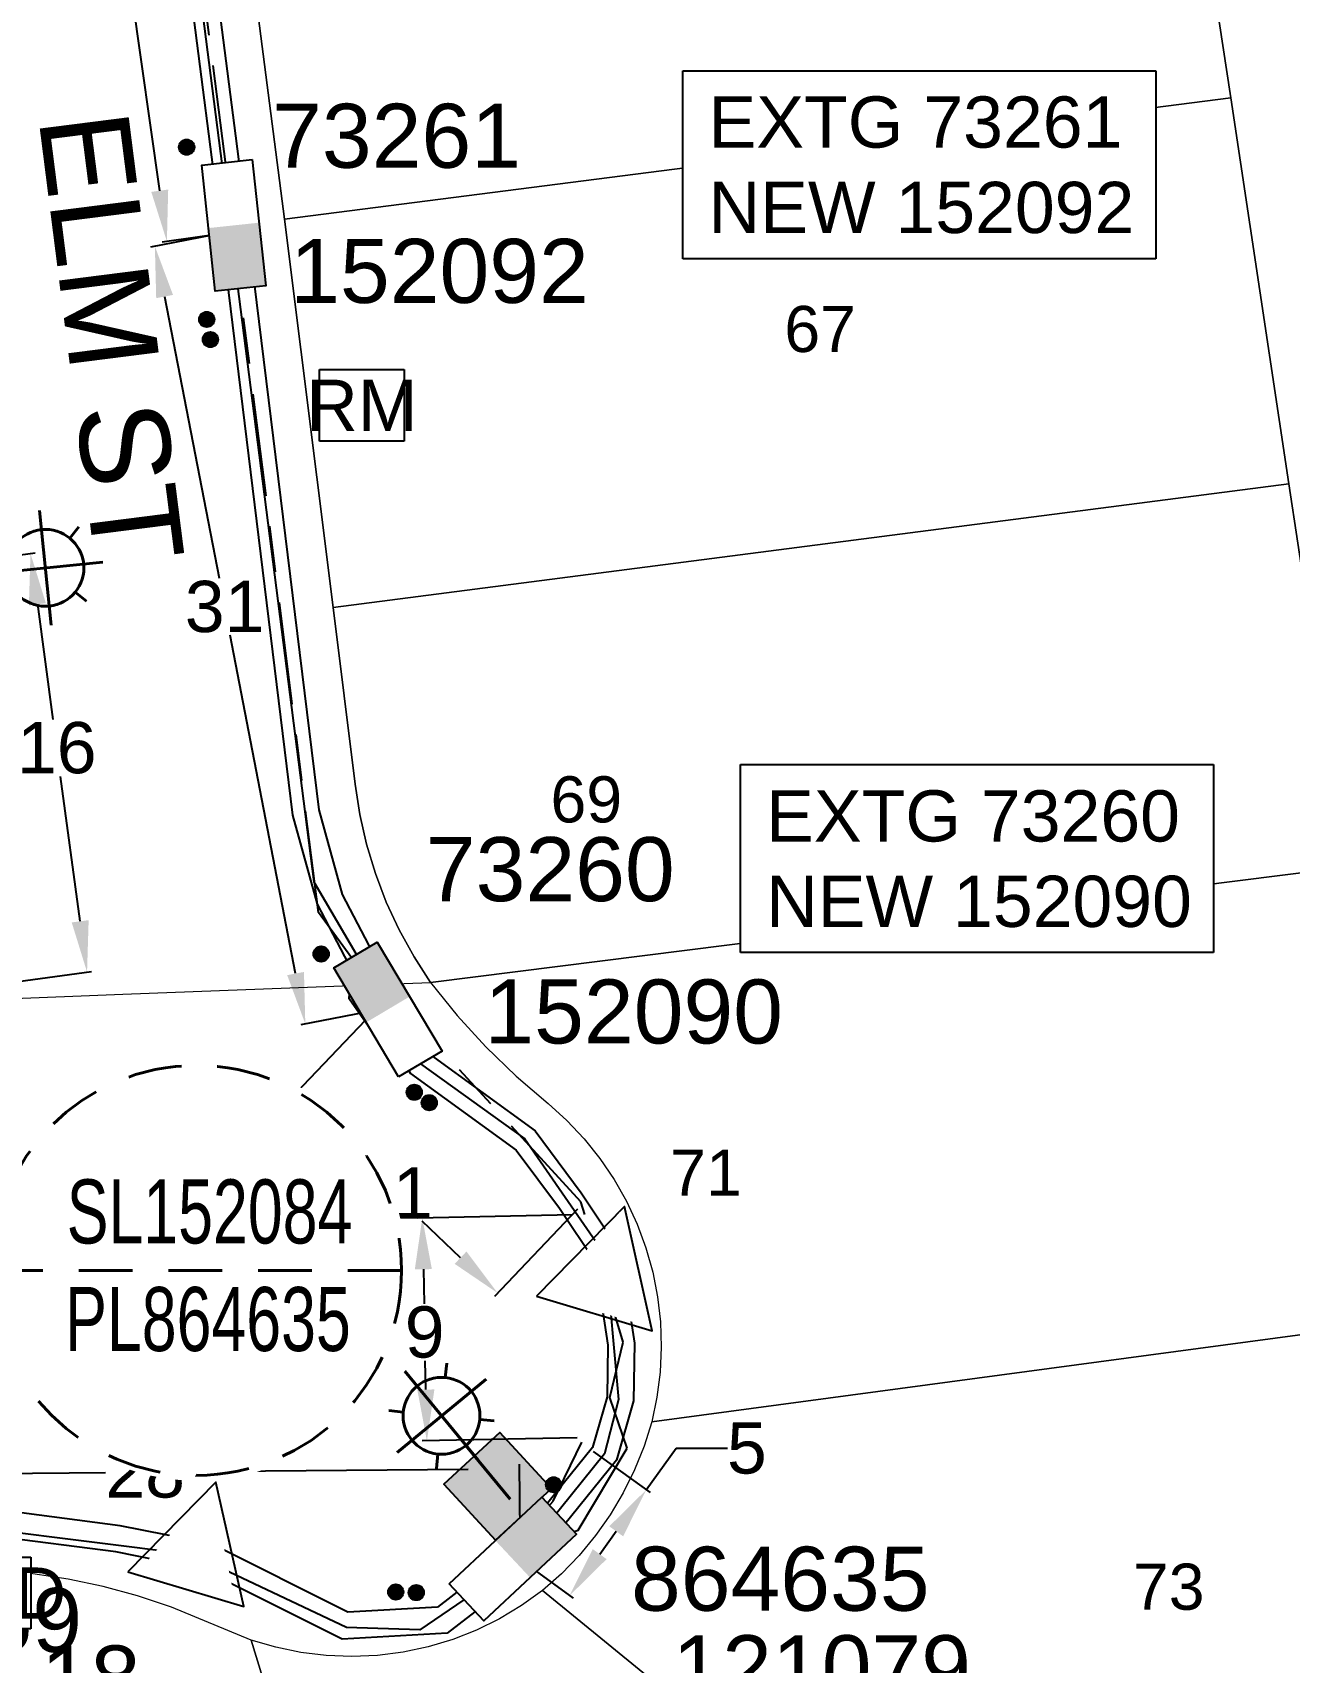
# Model space of a CAD drawing. Header units: metres. Extents: x 298156 to 298818, y 6171580 to 6172425.
# Drawn here: x 298548.4 to 298597.5, y 6171818.4 to 6171882.1 of the extents above; entities that cross this region are included whole.
import ezdxf
from ezdxf.enums import TextEntityAlignment as Align

# ---------------------------------------------------------------- set-up
doc = ezdxf.new("R2010")
doc.units = ezdxf.units.M
doc.linetypes.add('Cable Exist UG', pattern=[8.2, 4, -1.2, 1.8, -1.2])
doc.linetypes.add('Dash', pattern=[5, 3, -2])
doc.layers.get('0').update_dxf_attribs({"color": 6})
doc.layers.add('Cadastre Land Parcels_SP_EXT', color=9, linetype='Continuous', lineweight=5)
doc.layers.add('Cadastre Roads_SP_EXT', color=9, linetype='Continuous', lineweight=5)
for name, color, linetype in [('Duct_SP_NEW', 2, 'Continuous'), ('Equip_LV_EXT', 7, 'Continuous'), ('Equip_SP_SL_EXT', 7, 'Continuous'), ('Mains_LV_NEW_T84', 2, 'Continuous'), ('Mains_SL_EXT', 7, 'Continuous'), ('Notes_Field', 180, 'Continuous'), ('Notes_HV_MISC', 7, 'Continuous'), ('Notes_LV_MISC', 7, 'Continuous'), ('NOTES_SL_EXT', 7, 'Continuous'), ('Notes_SP_LV_SL_MISC', 7, 'Continuous'), ('Notes_SP_MISC', 7, 'Continuous'), ('SupportsUG_SP_LV_EXT', 7, 'Continuous'), ('SupportsUG_SP_LV_NEW', 2, 'Continuous'), ('SupportsUG_SP_LV_SL_EXT', 7, 'Continuous')]:
    doc.layers.add(name, color=color, linetype=linetype)
doc.layers.add('Features_HIDE', color=1, linetype='Continuous', plot=False)
doc.layers.get('0').off()
doc.layers.get('Features_HIDE').off()
doc.styles.add('COLUMN_LABEL', font='arial.ttf')
doc.styles.add('iecARIAL', font='arial.ttf', dxfattribs={"height": 2})
doc.styles.add('POLE_LABEL', font='arial.ttf')
doc.styles.get("Standard").update_dxf_attribs({"font": 'arial.ttf'})
doc.linetypes.add('Cable New UG', pattern='A,7,-0.25,["x",Standard,S=2,R=0,X=0.2,Y=-0.8],-2.1', length=9.35)
doc.dimstyles.new('Copy of Standard', dxfattribs={"dimtxt": 2, "dimasz": 2, "dimexe": 0.18, "dimexo": 0.0625, "dimgap": 0.09, "dimtad": 0, "dimtih": 1, "dimtoh": 1, "dimdec": 0, "dimzin": 0, "dimdsep": 46, "dimtxsty": 'Standard', "dimcen": 0.09, "dimadec": 0, "dimazin": 0, "dimtfac": 1, "dimtdec": 0, "dimtofl": 0, "dimtmove": 0, "dimatfit": 3, "dimfxl": 1, "dimtolj": 1, "dimtzin": 0, "dimarcsym": 0})

# ---------------------------------------------------------------- blocks, each defined once
blk = doc.blocks.new('COLUMN_EXT')
blk.add_hatch(color=256).paths.add_polyline_path([(-1.485, 1.485), (-1.485, -1.485), (1.485, -1.485), (1.485, 1.485)])
blk.add_lwpolyline([(-1.485, -1.485), (1.485, -1.485), (1.485, 1.485), (-1.485, 1.485)], close=True)
for tag, height, style, flags, p in [('ASSET_NUM', 2.5, 'COLUMN_LABEL', 8, (2, 2)), ('STRUCTURE_PLANT_NUMBER', 0.2, 'POLE_LABEL', 9, (1.813, 0.031)), ('STREET_CODE', 0.2, 'COLUMN_LABEL', 9, (1.813, -0.2))]:
    blk.add_attdef(tag, text='', height=height, dxfattribs=dict(style=style, flags=flags)).set_placement(p, align=Align.MIDDLE_LEFT)
at = {"flags": 9}
for tag, p in [('OWNED_BY', (1.813, -0.6)), ('COLUMN_TYPE', (1.813, -0.4)), ('STATE', (1.813, -0.8)), ('USAGE', (1.813, -1)), ('LEGEND', (1.813, -1.2)), ('STREETNAME', (1.813, -1.6)), ('SUBURB', (1.813, -1.8)), ('LOCATION', (1.813, -1.4)), ('NOTES', (1.813, -2))]:
    blk.add_attdef(tag, text='', height=0.2, dxfattribs=at).set_placement(p, align=Align.MIDDLE_LEFT)
at = {"flags": 1}
blk.add_attdef('Z', (1.813, -2.351), '', height=0.2, dxfattribs=at)
blk = doc.blocks.new('PILLAR_EXT')
blk.add_hatch(color=256).paths.add_polyline_path([(-2.475, 0.99), (-2.475, -0.99), (2.475, -0.99), (2.475, 0.99)])
blk.add_lwpolyline([(-2.475, -0.99), (2.475, -0.99), (2.475, 0.99), (-2.475, 0.99)], close=True)
at = {"style": 'iecARIAL', "flags": 8}
blk.add_attdef('ASSET_NUM', (1.5, 3.5), '', height=2.5, dxfattribs=at)
for tag, p, flags in [('OWNED_BY', (0, -0.2), 9), ('STATE', (0, -0.4), 9), ('SUPPORT_TYPE', (0, -0.6), 9), ('USAGE', (0, -0.8), 9), ('LEGEND', (0, -1), 9), ('LOCATION', (0, -1.2), 9), ('NOTES', (0, -1.4), 9), ('STREETNAME', (0, -1.8), 9), ('SUBURB', (0, -2), 1), ('PARENT', (0, -1.6), 9)]:
    blk.add_attdef(tag, p, '', height=0.2, dxfattribs=dict(flags=flags))
blk = doc.blocks.new('*U245')
at = {"lineweight": 40}
for p, q in [((0, 3.207), (0, 7.707)), ((-1.459, 6.916), (-1.061, 6.518)), ((1.458, 6.916), (1.06, 6.518)), ((-2.25, 5.457), (2.25, 5.457)), ((-1.459, 3.999), (-1.061, 4.397)), ((0, 0), (0, 3.96)), ((1.458, 3.999), (1.06, 4.396))]:
    blk.add_line(p, q, dxfattribs=at)
blk.add_circle((0, 5.457), 1.5, dxfattribs=at)
at = {"style": 'iecARIAL', "flags": 8}
blk.add_attdef('ASSET_NUM', (1.5, 1.5), '', height=2.5, dxfattribs=at)
for tag, p, height, flags in [('CONSTRUCTED_VOLTAGE', (0.981, -0.653), 0.2, 9), ('CONTROL_TYPE', (0.981, -0.853), 0.2, 9), ('LANTERN_PURPOSE', (0.981, -1.053), 0.2, 9), ('LANTERN_TYPE', (0.981, -1.253), 0.2, 9), ('NO_PHASES', (0.981, -1.453), 0.2, 9), ('LNUMBER', (2.181, -3.253), 2.5, 8), ('OPERATING_VOLTAGE', (0.981, -1.653), 0.2, 9), ('ORIENTATION', (0.981, -1.853), 0.2, 9), ('OWNED_BY', (0.981, -2.053), 0.2, 9), ('STATE', (0.981, -2.253), 0.2, 9), ('CEXIST', (0.981, -2.653), 0.2, 9), ('USAGE', (0.981, -2.453), 0.2, 9), ('CNEW', (0.981, -2.853), 0.2, 9), ('CNUMBER', (0.981, -3.053), 0.2, 9), ('CREMOVE', (0.981, -3.253), 0.2, 9), ('CREPLACE', (0.981, -3.453), 0.2, 9), ('LKINGHEIGHT', (0.981, -3.653), 0.2, 9), ('LBRACKET', (0.981, -3.853), 0.2, 9), ('LBRACKETVOCAB', (0.981, -4.053), 0.2, 9), ('LCATEGORY', (0.981, -4.253), 0.2, 9), ('LCHARGE1', (0.981, -4.453), 0.2, 9), ('LCHARGE1PERCENT', (0.981, -4.653), 0.2, 9), ('LCHARGE2', (0.981, -4.853), 0.2, 9), ('LCHARGE2PERCENT', (0.981, -5.053), 0.2, 9), ('LCHARGE3', (0.981, -5.253), 0.2, 9), ('LCHARGE3PERCENT', (0.981, -5.453), 0.2, 9), ('LEXIST', (0.981, -5.653), 0.2, 9), ('LLAMP', (0.981, -5.853), 0.2, 9), ('LLAMPVOCAB', (0.981, -6.053), 0.2, 9), ('LMAST', (0.981, -6.253), 0.2, 9), ('LMASTVOCAB', (0.981, -6.453), 0.2, 9), ('LNEW', (0.981, -6.653), 0.2, 9), ('LANTNUMBER', (0.981, -6.853), 0.2, 9), ('LOUTREACH', (0.981, -7.253), 0.2, 9), ('LOUTREACHVOCAB', (0.981, -7.453), 0.2, 9), ('LRATECODE', (0.981, -7.653), 0.2, 9), ('LREMOVE', (0.981, -7.853), 0.2, 9), ('LREPLACE', (0.981, -8.053), 0.2, 9), ('LTYPE', (0.981, -8.253), 0.2, 9), ('LTYPEVOCAB', (0.981, -8.453), 0.2, 9), ('LEGEND', (0.981, -8.653), 0.2, 9), ('LOCATION', (0.981, -8.853), 0.2, 9), ('NOTES', (0.981, -9.053), 0.2, 9), ('STREETNAME', (0.981, -9.253), 0.2, 9), ('SUBURB', (0.981, -9.453), 0.2, 1)]:
    blk.add_attdef(tag, p, '', height=height, dxfattribs=dict(flags=flags))
blk = doc.blocks.new('SL_LANTERN_EXT')
at = {"lineweight": 40}
for p, q in [((0, 1.968), (0, 6.468)), ((-1.459, 5.676), (-1.061, 5.278)), ((1.458, 5.676), (1.06, 5.278)), ((-2.25, 4.218), (2.25, 4.218)), ((-1.459, 2.759), (-1.061, 3.157)), ((0, 0), (0, 2.721)), ((1.458, 2.759), (1.06, 3.157))]:
    blk.add_line(p, q, dxfattribs=at)
blk.add_circle((0, 4.218), 1.5, dxfattribs=at)
at = {"style": 'iecARIAL', "flags": 8}
blk.add_attdef('ASSET_NUM', (1.5, 1.5), '', height=2.5, dxfattribs=at)
for tag, p, height, flags in [('CONSTRUCTED_VOLTAGE', (0.981, -0.653), 0.2, 9), ('CONTROL_TYPE', (0.981, -0.853), 0.2, 9), ('LANTERN_PURPOSE', (0.981, -1.053), 0.2, 9), ('LANTERN_TYPE', (0.981, -1.253), 0.2, 9), ('NO_PHASES', (0.981, -1.453), 0.2, 9), ('LNUMBER', (2.181, -3.253), 2.5, 8), ('OPERATING_VOLTAGE', (0.981, -1.653), 0.2, 9), ('ORIENTATION', (0.981, -1.853), 0.2, 9), ('OWNED_BY', (0.981, -2.053), 0.2, 9), ('STATE', (0.981, -2.253), 0.2, 9), ('CEXIST', (0.981, -2.653), 0.2, 9), ('USAGE', (0.981, -2.453), 0.2, 9), ('CNEW', (0.981, -2.853), 0.2, 9), ('CNUMBER', (0.981, -3.053), 0.2, 9), ('CREMOVE', (0.981, -3.253), 0.2, 9), ('CREPLACE', (0.981, -3.453), 0.2, 9), ('LKINGHEIGHT', (0.981, -3.653), 0.2, 9), ('LBRACKET', (0.981, -3.853), 0.2, 9), ('LBRACKETVOCAB', (0.981, -4.053), 0.2, 9), ('LCATEGORY', (0.981, -4.253), 0.2, 9), ('LCHARGE1', (0.981, -4.453), 0.2, 9), ('LCHARGE1PERCENT', (0.981, -4.653), 0.2, 9), ('LCHARGE2', (0.981, -4.853), 0.2, 9), ('LCHARGE2PERCENT', (0.981, -5.053), 0.2, 9), ('LCHARGE3', (0.981, -5.253), 0.2, 9), ('LCHARGE3PERCENT', (0.981, -5.453), 0.2, 9), ('LEXIST', (0.981, -5.653), 0.2, 9), ('LLAMP', (0.981, -5.853), 0.2, 9), ('LLAMPVOCAB', (0.981, -6.053), 0.2, 9), ('LMAST', (0.981, -6.253), 0.2, 9), ('LMASTVOCAB', (0.981, -6.453), 0.2, 9), ('LNEW', (0.981, -6.653), 0.2, 9), ('LANTNUMBER', (0.981, -6.853), 0.2, 9), ('LOUTREACH', (0.981, -7.253), 0.2, 9), ('LOUTREACHVOCAB', (0.981, -7.453), 0.2, 9), ('LRATECODE', (0.981, -7.653), 0.2, 9), ('LREMOVE', (0.981, -7.853), 0.2, 9), ('LREPLACE', (0.981, -8.053), 0.2, 9), ('LTYPE', (0.981, -8.253), 0.2, 9), ('LTYPEVOCAB', (0.981, -8.453), 0.2, 9), ('LEGEND', (0.981, -8.653), 0.2, 9), ('LOCATION', (0.981, -8.853), 0.2, 9), ('NOTES', (0.981, -9.053), 0.2, 9), ('STREETNAME', (0.981, -9.253), 0.2, 9), ('SUBURB', (0.981, -9.453), 0.2, 1)]:
    blk.add_attdef(tag, p, '', height=height, dxfattribs=dict(flags=flags))
blk = doc.blocks.new('*D209')
at = {"layer": 'Defpoints', "color": 0, "transparency": 16777216}
for p in [(298551.936, 6171904.558), (298549.398, 6171904.2), (298556.205, 6171874.27)]:
    blk.add_point(p, dxfattribs=at)
at = {"layer": 'Notes_Field', "color": 0, "lineweight": -2, "transparency": 16777216}
for p, q in [((298551.874, 6171904.549), (298549.22, 6171904.175)), ((298549.677, 6171902.219), (298551.263, 6171890.969)), ((298553.388, 6171875.893), (298551.576, 6171888.745)), ((298556.143, 6171874.261), (298553.489, 6171873.887))]:
    blk.add_line(p, q, dxfattribs=at)
at = {"layer": 'Notes_Field', "color": 0, "transparency": 16777216}
for points in [[(298550.007, 6171902.266), (298549.347, 6171902.173), (298549.398, 6171904.2)], [(298553.718, 6171875.939), (298553.058, 6171875.846), (298553.667, 6171873.912)]]:
    blk.add_solid(points, dxfattribs=at)
at = {"layer": 'Notes_Field', "color": 0, "transparency": 16777216, "insert": (298551.419, 6171889.857), "char_height": 2, "attachment_point": 5}
blk.add_mtext('\\A1;31', dxfattribs=at)
blk = doc.blocks.new('*D210')
at = {"layer": 'Defpoints', "color": 0, "transparency": 16777216}
for p in [(298556.437, 6171874.352), (298553.198, 6171873.725), (298562.308, 6171843.999)]:
    blk.add_point(p, dxfattribs=at)
at = {"layer": 'Notes_Field', "color": 0, "lineweight": -2, "transparency": 16777216}
for p, q in [((298556.376, 6171874.34), (298553.021, 6171873.691)), ((298553.577, 6171871.761), (298555.705, 6171860.763)), ((298558.689, 6171845.336), (298556.135, 6171858.539)), ((298562.247, 6171843.987), (298558.892, 6171843.338))]:
    blk.add_line(p, q, dxfattribs=at)
at = {"layer": 'Notes_Field', "color": 0, "transparency": 16777216}
for points in [[(298553.905, 6171871.825), (298553.25, 6171871.698), (298553.198, 6171873.725)], [(298559.016, 6171845.399), (298558.362, 6171845.273), (298559.069, 6171843.372)]]:
    blk.add_solid(points, dxfattribs=at)
at = {"layer": 'Notes_Field', "color": 0, "transparency": 16777216, "insert": (298555.92, 6171859.651), "char_height": 2, "attachment_point": 5}
blk.add_mtext('\\A1;31', dxfattribs=at)
blk = doc.blocks.new('*D211')
at = {"layer": 'Defpoints', "color": 0, "transparency": 16777216}
for p in [(298561.717, 6171843.832), (298558.555, 6171840.518), (298569.735, 6171836.18)]:
    blk.add_point(p, dxfattribs=at)
at = {"layer": 'Notes_Field', "color": 0, "lineweight": -2, "transparency": 16777216}
for p, q in [((298561.674, 6171843.786), (298558.431, 6171840.388)), ((298560.002, 6171839.137), (298561.339, 6171837.862)), ((298569.692, 6171836.135), (298566.449, 6171832.736)), ((298565.126, 6171834.247), (298563.632, 6171835.673))]:
    blk.add_line(p, q, dxfattribs=at)
at = {"layer": 'Notes_Field', "color": 0, "transparency": 16777216}
for points in [[(298560.232, 6171839.379), (298559.772, 6171838.896), (298558.555, 6171840.518)], [(298565.357, 6171834.488), (298564.896, 6171834.006), (298566.573, 6171832.867)]]:
    blk.add_solid(points, dxfattribs=at)
at = {"layer": 'Notes_Field', "color": 0, "transparency": 16777216, "insert": (298562.485, 6171836.768), "char_height": 2, "attachment_point": 5}
blk.add_mtext('\\A1;11', dxfattribs=at)
blk = doc.blocks.new('*D212')
at = {"layer": 'Defpoints', "color": 0, "transparency": 16777216}
for p in [(298563.634, 6171835.794), (298569.554, 6171835.917), (298569.735, 6171827.22)]:
    blk.add_point(p, dxfattribs=at)
at = {"layer": 'Notes_Field', "color": 0, "lineweight": -2, "transparency": 16777216}
for p, q in [((298569.492, 6171835.915), (298563.454, 6171835.79)), ((298563.675, 6171833.794), (298563.703, 6171832.445)), ((298563.773, 6171829.097), (298563.749, 6171830.223)), ((298569.673, 6171827.219), (298563.634, 6171827.093))]:
    blk.add_line(p, q, dxfattribs=at)
at = {"layer": 'Notes_Field', "color": 0, "transparency": 16777216}
for points in [[(298564.008, 6171833.801), (298563.342, 6171833.787), (298563.634, 6171835.794)], [(298564.106, 6171829.104), (298563.44, 6171829.09), (298563.814, 6171827.097)]]:
    blk.add_solid(points, dxfattribs=at)
at = {"layer": 'Notes_Field', "color": 0, "transparency": 16777216, "insert": (298563.726, 6171831.334), "char_height": 2, "attachment_point": 5}
blk.add_mtext('\\A1;9', dxfattribs=at)
blk = doc.blocks.new('*D213')
at = {"layer": 'Defpoints', "color": 0, "transparency": 16777216}
for p in [(298570.258, 6171826.719), (298572.374, 6171825.186), (298567.266, 6171822.589)]:
    blk.add_point(p, dxfattribs=at)
at = {"layer": 'Notes_Field', "color": 0, "lineweight": -2, "transparency": 16777216}
for p, q in [((298570.308, 6171826.683), (298572.52, 6171825.081)), ((298572.374, 6171825.186), (298573.547, 6171826.806)), ((298573.547, 6171826.806), (298575.547, 6171826.806)), ((298570.556, 6171822.676), (298571.201, 6171823.567)), ((298567.317, 6171822.553), (298569.528, 6171820.951))]:
    blk.add_line(p, q, dxfattribs=at)
at = {"layer": 'Notes_Field', "color": 0, "transparency": 16777216}
for points in [[(298570.931, 6171823.762), (298571.471, 6171823.371), (298572.374, 6171825.186)], [(298570.286, 6171822.872), (298570.826, 6171822.481), (298569.382, 6171821.056)]]:
    blk.add_solid(points, dxfattribs=at)
at = {"layer": 'Notes_Field', "color": 0, "transparency": 16777216, "insert": (298576.3, 6171826.806), "char_height": 2, "attachment_point": 5}
blk.add_mtext('\\A1;5', dxfattribs=at)
blk = doc.blocks.new('*D214')
at = {"layer": 'Defpoints', "color": 0, "transparency": 16777216}
for p in [(298567.426, 6171826.002), (298539.116, 6171823.199), (298567.449, 6171823.454)]:
    blk.add_point(p, dxfattribs=at)
at = {"layer": 'Notes_Field', "color": 0, "lineweight": -2, "transparency": 16777216}
for p, q in [((298539.115, 6171823.261), (298539.091, 6171825.927)), ((298541.093, 6171825.765), (298551.277, 6171825.856)), ((298565.426, 6171825.984), (298554.36, 6171825.884)), ((298567.448, 6171823.517), (298567.424, 6171826.182))]:
    blk.add_line(p, q, dxfattribs=at)
at = {"layer": 'Notes_Field', "color": 0, "transparency": 16777216}
for points in [[(298565.423, 6171826.317), (298565.429, 6171825.651), (298567.426, 6171826.002)], [(298541.09, 6171826.098), (298541.096, 6171825.431), (298539.093, 6171825.747)]]:
    blk.add_solid(points, dxfattribs=at)
at = {"layer": 'Notes_Field', "color": 0, "transparency": 16777216, "insert": (298552.819, 6171825.87), "char_height": 2, "attachment_point": 5}
blk.add_mtext('\\A1;28', dxfattribs=at)
blk = doc.blocks.new('*D215')
at = {"layer": 'Defpoints', "color": 0, "transparency": 16777216}
for p in [(298548.344, 6171861.732), (298541.544, 6171860.813), (298543.751, 6171844.476)]:
    blk.add_point(p, dxfattribs=at)
at = {"layer": 'Notes_Field', "color": 0, "lineweight": -2, "transparency": 16777216}
for p, q in [((298541.606, 6171860.821), (298548.523, 6171861.756)), ((298548.612, 6171859.75), (298549.22, 6171855.252)), ((298550.284, 6171847.376), (298549.52, 6171853.03)), ((298543.813, 6171844.484), (298550.73, 6171845.418))]:
    blk.add_line(p, q, dxfattribs=at)
at = {"layer": 'Notes_Field', "color": 0, "transparency": 16777216}
for points in [[(298548.943, 6171859.794), (298548.282, 6171859.705), (298548.344, 6171861.732)], [(298550.614, 6171847.421), (298549.953, 6171847.332), (298550.551, 6171845.394)]]:
    blk.add_solid(points, dxfattribs=at)
at = {"layer": 'Notes_Field', "color": 0, "transparency": 16777216, "insert": (298549.37, 6171854.141), "char_height": 2, "attachment_point": 5}
blk.add_mtext('\\A1;16', dxfattribs=at)
blk = doc.blocks.new('PILLAR_REPLACE_NEW')
for tag, flags, p in [('STREET_CODE_NUMBER', 9, (1.5, -1.6)), ('OWNED_BY', 9, (1.5, -1.8)), ('OPERATED_BY', 9, (1.5, -2)), ('TYPE', 9, (1.5, -2.4)), ('Z', 1, (1.5, -2.6)), ('MAINTAINED_BY', 9, (1.5, -2.2))]:
    blk.add_attdef(tag, text='', height=0.2, dxfattribs=dict(flags=flags)).set_placement(p, align=Align.MIDDLE_LEFT)
blk.add_wipeout([(-2.475, 0.99), (2.475, 0.99), (2.475, -0.99), (-2.475, -0.99)])
blk.add_hatch(color=256).paths.add_polyline_path([(0, -0.99), (2.475, -0.99), (2.475, 0.99), (0, 0.99)])
at = {"lineweight": -3}
blk.add_lwpolyline([(-2.475, 0.99), (2.475, 0.99), (2.475, -0.99), (-2.475, -0.99)], close=True, dxfattribs=at)
for tag, height, flags, p in [('ASSET_NUM', 2.5, 8, (2, 2)), ('USAGE', 0.2, 9, (1.5, 0)), ('LEGEND', 0.2, 9, (1.5, -0.2)), ('LOCATION', 0.2, 9, (1.5, -0.4)), ('NOTES', 0.2, 9, (1.5, -0.6)), ('STREETNAME', 0.2, 9, (1.5, -1)), ('SUBURB', 0.2, 9, (1.5, -1.2)), ('PARENT', 0.2, 9, (1.5, -0.8)), ('STATE', 0.2, 9, (1.5, -1.4))]:
    blk.add_attdef(tag, text='', height=height, dxfattribs=dict(flags=flags)).set_placement(p, align=Align.MIDDLE_LEFT)
blk = doc.blocks.new('SLANTERN_NUM_EXT')
blk.add_wipeout([(-0.258, 8.205), (-0.773, 8.172), (-1.284, 8.108), (-1.791, 8.011), (-2.29, 7.883), (-2.781, 7.723), (-3.26, 7.534), (-3.727, 7.314), (-4.179, 7.066), (-4.614, 6.789), (-5.031, 6.486), (-5.429, 6.157), (-5.804, 5.804), (-6.157, 5.429), (-6.486, 5.031), (-6.789, 4.614), (-7.066, 4.179), (-7.314, 3.727), (-7.534, 3.26), (-7.723, 2.781), (-7.883, 2.29), (-8.011, 1.791), (-8.108, 1.284), (-8.172, 0.773), (-8.205, 0.258), (-8.205, -0.258), (-8.172, -0.773), (-8.108, -1.284), (-8.011, -1.791), (-7.883, -2.29), (-7.723, -2.781), (-7.534, -3.26), (-7.314, -3.727), (-7.066, -4.179), (-6.789, -4.614), (-6.486, -5.031), (-6.157, -5.429), (-5.804, -5.804), (-5.429, -6.157), (-5.031, -6.486), (-4.614, -6.789), (-4.179, -7.066), (-3.727, -7.314), (-3.26, -7.534), (-2.781, -7.723), (-2.29, -7.883), (-1.791, -8.011), (-1.284, -8.108), (-0.773, -8.172), (-0.258, -8.205), (0.258, -8.205), (0.773, -8.172), (1.284, -8.108), (1.791, -8.011), (2.29, -7.883), (2.781, -7.723), (3.26, -7.534), (3.727, -7.314), (4.179, -7.066), (4.614, -6.789), (5.031, -6.486), (5.429, -6.157), (5.804, -5.804), (6.157, -5.429), (6.486, -5.031), (6.789, -4.614), (7.066, -4.179), (7.314, -3.727), (7.534, -3.26), (7.723, -2.781), (7.883, -2.29), (8.011, -1.791), (8.108, -1.284), (8.172, -0.773), (8.205, -0.258), (8.205, 0.258), (8.172, 0.773), (8.108, 1.284), (8.011, 1.791), (7.883, 2.29), (7.723, 2.781), (7.534, 3.26), (7.314, 3.727), (7.066, 4.179), (6.789, 4.614), (6.486, 5.031), (6.157, 5.429), (5.804, 5.804), (5.429, 6.157), (5.031, 6.486), (4.614, 6.789), (4.179, 7.066), (3.727, 7.314), (3.26, 7.534), (2.781, 7.723), (2.29, 7.883), (1.791, 8.011), (1.284, 8.108), (0.773, 8.172), (0.258, 8.205)])
at = {"linetype": 'Dash', "lineweight": 40, "ltscale": 0.7}
blk.add_line((8, 0), (-8, 0), dxfattribs=at)
blk.add_circle((0, 0), 8, dxfattribs=at)
at = {"lineweight": 40, "width": 0.7}
for tag, p in [('SNUMBER', (0.505, 1.051)), ('CNUMBER', (0.444, -3.148))]:
    blk.add_attdef(tag, text='', height=2.5, dxfattribs=at).set_placement(p, align=Align.CENTER)
at = {"lineweight": 40, "flags": 1}
blk.add_attdef('Z', (0, 0), '', height=0.2, dxfattribs=at)

msp = doc.modelspace()

# ---------------------------------------------------------------- hatches: boundary and pattern name
at = {"layer": 'Notes_LV_MISC'}
h = msp.add_hatch(color=2, dxfattribs=at)
h.dxf.hatch_style = 1
edge = h.paths.add_edge_path()
edge.add_arc((298555.366, 6171870.082), 0.3, 182.02342, 542.02342)
h = msp.add_hatch(color=2, dxfattribs=at)
h.dxf.hatch_style = 1
edge = h.paths.add_edge_path()
edge.add_arc((298563.905, 6171840.295), 0.3, 182.02342, 542.02342)

# ---------------------------------------------------------------- linework, layer by layer
at = {"layer": 'Cadastre Land Parcels_SP_EXT', "linetype": 'Continuous'}
for p, q in [((298595.181, 6171879.515), (298592.922, 6171894.499)), ((298556.286, 6171889.946), (298558.259, 6171874.785)), ((298558.259, 6171874.785), (298595.181, 6171879.515)), ((298595.181, 6171879.515), (298558.259, 6171874.785)), ((298597.451, 6171864.456), (298595.181, 6171879.515)), ((298558.259, 6171874.785), (298560.159, 6171859.623)), ((298597.451, 6171864.456), (298560.159, 6171859.623)), ((298560.159, 6171859.623), (298597.451, 6171864.456)), ((298599.708, 6171849.487), (298597.451, 6171864.456)), ((298597.451, 6171864.456), (298597.451, 6171864.456)), ((298560.159, 6171859.623), (298561.009, 6171852.73)), ((298561.009, 6171852.73), (298561.192, 6171851.549)), ((298561.192, 6171851.549), (298561.456, 6171850.383)), ((298561.456, 6171850.383), (298561.803, 6171849.239)), ((298561.803, 6171849.239), (298562.23, 6171848.121)), ((298563.958, 6171844.983), (298599.708, 6171849.487)), ((298599.708, 6171849.487), (298563.958, 6171844.983)), ((298562.23, 6171848.121), (298562.734, 6171847.037)), ((298562.734, 6171847.037), (298563.312, 6171845.99)), ((298563.312, 6171845.99), (298563.958, 6171844.983)), ((298563.958, 6171844.983), (298564.991, 6171843.694)), ((298564.991, 6171843.694), (298566.107, 6171842.48)), ((298566.107, 6171842.48), (298567.292, 6171841.335)), ((298567.292, 6171841.335), (298568.544, 6171840.261)), ((298568.544, 6171840.261), (298569.274, 6171839.601)), ((298569.274, 6171839.601), (298569.948, 6171838.886)), ((298569.948, 6171838.886), (298570.564, 6171838.117)), ((298570.564, 6171838.117), (298571.116, 6171837.303)), ((298571.116, 6171837.303), (298571.6, 6171836.447)), ((298571.6, 6171836.447), (298572.015, 6171835.555)), ((298572.015, 6171835.555), (298572.357, 6171834.632)), ((298572.357, 6171834.632), (298572.625, 6171833.685)), ((298572.625, 6171833.685), (298572.815, 6171832.72)), ((298572.815, 6171832.72), (298572.927, 6171831.743)), ((298602.367, 6171831.841), (298572.593, 6171827.843)), ((298572.593, 6171827.843), (298602.367, 6171831.841)), ((298572.927, 6171831.743), (298572.961, 6171830.759)), ((298572.961, 6171830.759), (298572.916, 6171829.776)), ((298572.916, 6171829.776), (298572.793, 6171828.8)), ((298572.793, 6171828.8), (298572.593, 6171827.843)), ((298572.593, 6171827.843), (298572.292, 6171826.887)), ((298572.292, 6171826.887), (298571.92, 6171825.961)), ((298571.92, 6171825.961), (298571.478, 6171825.068)), ((298571.478, 6171825.068), (298570.968, 6171824.212)), ((298570.968, 6171824.212), (298570.394, 6171823.397)), ((298570.394, 6171823.397), (298569.758, 6171822.629)), ((298569.758, 6171822.629), (298569.066, 6171821.911)), ((298548.441, 6171821.911), (298547.053, 6171822.035)), ((298549.819, 6171821.704), (298548.441, 6171821.911)), ((298569.066, 6171821.911), (298568.331, 6171821.258)), ((298551.181, 6171821.419), (298549.819, 6171821.704)), ((298552.526, 6171821.053), (298551.181, 6171821.419)), ((298568.331, 6171821.258), (298567.508, 6171820.665)), ((298599.141, 6171796.059), (298568.331, 6171821.258)), ((298568.331, 6171821.258), (298599.141, 6171796.059)), ((298553.847, 6171820.609), (298552.526, 6171821.053)), ((298556.953, 6171819.318), (298553.847, 6171820.609)), ((298567.508, 6171820.665), (298566.65, 6171820.15)), ((298566.65, 6171820.15), (298565.752, 6171819.708)), ((298557.914, 6171819.04), (298556.953, 6171819.318)), ((298556.953, 6171819.318), (298566.365, 6171788.597)), ((298566.365, 6171788.597), (298556.953, 6171819.318)), ((298556.953, 6171819.318), (298556.953, 6171819.318)), ((298564.82, 6171819.34), (298563.861, 6171819.052)), ((298565.752, 6171819.708), (298564.82, 6171819.34)), ((298558.895, 6171818.836), (298557.914, 6171819.04)), ((298559.888, 6171818.714), (298558.895, 6171818.836)), ((298560.888, 6171818.675), (298559.888, 6171818.714)), ((298561.889, 6171818.717), (298560.888, 6171818.675)), ((298562.882, 6171818.844), (298561.889, 6171818.717)), ((298563.861, 6171819.052), (298562.882, 6171818.844))]:
    msp.add_line(p, q, dxfattribs=at)
at = {"layer": 'Cadastre Roads_SP_EXT', "linetype": 'Continuous'}
for p, q in [((298592.922, 6171894.499), (298595.181, 6171879.515)), ((298558.259, 6171874.785), (298556.286, 6171889.946)), ((298595.181, 6171879.515), (298597.451, 6171864.456)), ((298560.159, 6171859.623), (298558.259, 6171874.785)), ((298597.451, 6171864.456), (298599.708, 6171849.487)), ((298561.009, 6171852.73), (298560.159, 6171859.623)), ((298561.192, 6171851.549), (298561.009, 6171852.73)), ((298561.456, 6171850.383), (298561.192, 6171851.549)), ((298561.803, 6171849.239), (298561.456, 6171850.383)), ((298562.23, 6171848.121), (298561.803, 6171849.239)), ((298562.734, 6171847.037), (298562.23, 6171848.121)), ((298563.312, 6171845.99), (298562.734, 6171847.037)), ((298563.958, 6171844.983), (298563.312, 6171845.99)), ((298551.949, 6171844.527), (298563.958, 6171844.983)), ((298543.542, 6171844.207), (298551.949, 6171844.527))]:
    msp.add_line(p, q, dxfattribs=at)
at = {"layer": 'Duct_SP_NEW'}
for p, q in [((298551.872, 6171904.696), (298555.758, 6171874.472)), ((298552.904, 6171904.828), (298556.79, 6171874.602)), ((298556.79, 6171874.602), (298559.592, 6171851.721)), ((298555.758, 6171874.472), (298558.57, 6171851.517)), ((298559.592, 6171851.721), (298560.509, 6171848.428)), ((298558.57, 6171851.517), (298559.537, 6171848.044)), ((298559.537, 6171848.044), (298561.821, 6171843.656)), ((298560.509, 6171848.428), (298562.727, 6171844.168)), ((298562.727, 6171844.168), (298563.954, 6171842.16)), ((298561.821, 6171843.656), (298563.175, 6171841.44)), ((298563.954, 6171842.16), (298568.033, 6171839.195)), ((298563.175, 6171841.44), (298567.294, 6171838.446)), ((298568.033, 6171839.195), (298569.833, 6171836.784)), ((298567.294, 6171838.446), (298568.983, 6171836.184)), ((298569.833, 6171836.784), (298571.37, 6171834.48)), ((298568.983, 6171836.184), (298570.377, 6171834.094)), ((298571.37, 6171834.48), (298571.918, 6171830.905)), ((298570.377, 6171834.094), (298570.876, 6171830.834)), ((298570.876, 6171830.834), (298570.843, 6171828.82)), ((298571.918, 6171830.905), (298571.881, 6171828.664)), ((298570.843, 6171828.82), (298570.271, 6171826.835)), ((298571.881, 6171828.664), (298571.212, 6171826.345)), ((298570.271, 6171826.835), (298566.943, 6171822.712)), ((298571.212, 6171826.345), (298567.676, 6171821.964)), ((298551.839, 6171823.786), (298546.973, 6171824.421)), ((298555.413, 6171823.072), (298551.839, 6171823.786)), ((298551.67, 6171822.76), (298546.906, 6171823.381)), ((298560.725, 6171820.417), (298555.413, 6171823.072)), ((298555.073, 6171822.079), (298551.67, 6171822.76)), ((298566.943, 6171822.712), (298564.229, 6171820.61)), ((298560.507, 6171819.363), (298555.073, 6171822.079)), ((298567.676, 6171821.964), (298564.61, 6171819.589)), ((298564.229, 6171820.61), (298560.725, 6171820.417)), ((298564.61, 6171819.589), (298560.507, 6171819.363))]:
    msp.add_line(p, q, dxfattribs=at)
at = {"layer": 'Mains_LV_NEW_T84', "color": 2, "linetype": 'Cable New UG', "flags": 128}
msp.add_lwpolyline([(298546.409, 6171950.287), (298546.409, 6171950.287), (298549.033, 6171935.007), (298552.264, 6171904.639), (298556.135, 6171874.41), (298559.4, 6171848.911), (298563.559, 6171841.807), (298567.639, 6171838.883), (298570.786, 6171834.329), (298571.293, 6171828.717), (298570.742, 6171826.59), (298567.255, 6171822.257), (298563.541, 6171819.717), (298560.672, 6171819.818), (298554.676, 6171822.655), (298546.781, 6171823.638), (298542.974, 6171823.685), (298538.112, 6171822.904), (298507.998, 6171816.002), (298478.189, 6171809.29), (298448.374, 6171802.577), (298418.728, 6171795.723), (298389.856, 6171788.042), (298366.698, 6171783.556)], dxfattribs=at)
at = {"layer": 'Mains_SL_EXT', "linetype": 'Cable Exist UG'}
for p, q in [((298555.98, 6171876.807), (298552.673, 6171902.473)), ((298555.193, 6171875.573), (298555.98, 6171876.807)), ((298555.464, 6171873.231), (298555.193, 6171875.573)), ((298556.473, 6171872.438), (298555.464, 6171873.231)), ((298559.581, 6171847.716), (298556.473, 6171872.438)), ((298560.881, 6171845.936), (298559.581, 6171847.716)), ((298560.777, 6171844.355), (298560.881, 6171845.936)), ((298562.077, 6171842.485), (298560.777, 6171844.355)), ((298564.02, 6171842.739), (298562.077, 6171842.485)), ((298569.824, 6171836.43), (298564.02, 6171842.739)), ((298571.477, 6171830.949), (298569.824, 6171836.43)), ((298570.958, 6171828.784), (298571.477, 6171830.949)), ((298571.633, 6171826.811), (298570.958, 6171828.784)), ((298568.744, 6171824.742), (298569.855, 6171827.047)), ((298569.72, 6171823.61), (298571.633, 6171826.811)), ((298566.937, 6171822.701), (298568.744, 6171824.742)), ((298566.937, 6171822.701), (298569.72, 6171823.61))]:
    msp.add_line(p, q, dxfattribs=at)
at = {"layer": 'Notes_LV_MISC'}
for centre in [(298555.366, 6171870.082), (298563.905, 6171840.295)]:
    msp.add_circle(centre, 0.3, dxfattribs=at)
at = {"layer": 'Notes_SP_MISC', "linetype": 'Continuous', "flags": 128}
msp.add_lwpolyline([(298568.091, 6171832.745), (298572.605, 6171831.387), (298571.519, 6171836.245), (298568.091, 6171832.745)], dxfattribs=at)

# ---------------------------------------------------------------- block references
at = {"layer": 'Equip_SP_SL_EXT'}
for name, p, rotation in [('*U245', (298543.498, 6171860.622), 275.7756915101043), ('SL_LANTERN_EXT', (298567.063, 6171824.817), 39.40311266725215)]:
    msp.add_blockref(name, p, dxfattribs=dict(at, rotation=rotation))
at = {"layer": 'Features_HIDE'}
ref = msp.add_blockref('PILLAR_EXT', (298556.274, 6171874.537), dxfattribs=dict(at, rotation=96.17485325156171))
ref.add_attrib('ASSET_NUM', '73261', dxfattribs={"layer": 'SupportsUG_SP_LV_EXT', "height": 2.5, "style": 'iecARIAL'}).set_placement((298557.774, 6171878.037), align=Align.MIDDLE_LEFT)
ref = msp.add_blockref('PILLAR_EXT', (298562.274, 6171843.912), dxfattribs=dict(at, rotation=121.4280135447934))
ref.add_attrib('ASSET_NUM', '73260', dxfattribs={"layer": 'SupportsUG_SP_LV_EXT', "height": 2.5, "style": 'iecARIAL'}).set_placement((298563.774, 6171847.412), align=Align.BOTTOM_LEFT)
ref = msp.add_blockref('PILLAR_EXT', (298566.937, 6171822.701), dxfattribs=dict(at, rotation=50.41229617960992))
ref.add_attrib('ASSET_NUM', '121079', dxfattribs={"layer": 'SupportsUG_SP_LV_EXT', "height": 2.5, "style": 'iecARIAL'}).set_placement((298573.395, 6171818.26), align=Align.MIDDLE_LEFT)
ref = msp.add_blockref('PILLAR_EXT', (298538.258, 6171823.03), dxfattribs=dict(at, rotation=11.92079618326474))
ref.add_attrib('ASSET_NUM', '73259', dxfattribs={"layer": 'SupportsUG_SP_LV_EXT', "height": 2.5, "style": 'iecARIAL'}).set_placement((298540.646, 6171821.354), align=Align.TOP_LEFT)
at = {"layer": 'SupportsUG_SP_LV_SL_EXT'}
ref = msp.add_blockref('COLUMN_EXT', (298566.575, 6171825.323), dxfattribs=dict(at, rotation=42.69401446676638))
ref.add_attrib('ASSET_NUM', '864635', dxfattribs={"height": 2.5, "style": 'COLUMN_LABEL'}).set_placement((298571.778, 6171819.717), align=Align.BOTTOM_LEFT)

# ---------------------------------------------------------------- texts
at = {"layer": 'Cadastre Land Parcels_SP_EXT'}
for s, p in [('67', (298577.762, 6171869.595)), ('69', (298568.637, 6171851.236)), ('71', (298573.308, 6171836.664)), ('73', (298591.364, 6171820.505))]:
    msp.add_text(s, height=1.8, dxfattribs=at).set_placement(p)
at = {"layer": 'Notes_HV_MISC'}
msp.add_text('ELM ST', height=3.5, rotation=277.24467, dxfattribs=at).set_placement((298548.656, 6171878.716))
at = {"layer": 'Notes_LV_MISC'}
msp.add_text('ELM ST', height=3.5, rotation=277.24467, dxfattribs=at).set_placement((298548.656, 6171878.716))
at = {"layer": 'NOTES_SL_EXT'}
msp.add_text('ELM ST', height=3.5, rotation=277.24467, dxfattribs=at).set_placement((298548.656, 6171878.716))
at = {"layer": 'Notes_SP_MISC'}
msp.add_text('ELM ST', height=3.5, rotation=277.24467, dxfattribs=at).set_placement((298548.656, 6171878.716))

# ---------------------------------------------------------------- dimensions: what is measured, and where the dimension line sits
at = {"layer": 'Notes_Field'}
for base, p1, p2, angle, picture, middle in [((298549.398, 6171904.2), (298556.205, 6171874.27), (298551.936, 6171904.558), 98.02284, '*D209', (298551.419, 6171889.857)), ((298553.198, 6171873.725), (298562.308, 6171843.999), (298556.437, 6171874.352), 100.94804, '*D210', (298555.92, 6171859.651)), ((298548.344, 6171861.732), (298543.751, 6171844.476), (298541.544, 6171860.813), 97.69358, '*D215', (298549.37, 6171854.141)), ((298558.555, 6171840.518), (298569.735, 6171836.18), (298561.717, 6171843.832), 136.34005, '*D211', (298562.485, 6171836.768)), ((298563.634, 6171835.794), (298569.735, 6171827.22), (298569.554, 6171835.917), 91.19055, '*D212', (298563.726, 6171831.334)), ((298572.374, 6171825.186), (298567.266, 6171822.589), (298570.258, 6171826.719), 54.08359, '*D213', (298576.3, 6171826.806)), ((298567.426, 6171826.002), (298539.116, 6171823.199), (298567.449, 6171823.454), 0.5163, '*D214', (298552.819, 6171825.87))]:
    dim = msp.add_linear_dim(base=base, p1=p1, p2=p2, angle=angle, dimstyle='Copy of Standard', dxfattribs=at)
    dim.commit()
    dim.dimension.update_dxf_attribs({"geometry": picture, "text_midpoint": middle, "dimtype": 161})

# ---------------------------------------------------------------- next in the draw order: block references
at = {"layer": 'SupportsUG_SP_LV_NEW'}
ref = msp.add_blockref('PILLAR_REPLACE_NEW', (298556.278, 6171874.539), dxfattribs=dict(at, rotation=276.0656067576584))
ref.add_attrib('ASSET_NUM', '152092', dxfattribs={"layer": '0', "height": 2.5}).set_placement((298558.479, 6171872.762), align=Align.MIDDLE_LEFT)
ref = msp.add_blockref('PILLAR_REPLACE_NEW', (298538.256, 6171823.033), dxfattribs=dict(at, rotation=12.00213464409125))
ref.add_attrib('ASSET_NUM', '152118', dxfattribs={"layer": '0', "height": 2.5}).set_placement((298540.982, 6171817.859), align=Align.MIDDLE_LEFT)
ref = msp.add_blockref('PILLAR_REPLACE_NEW', (298567.164, 6171822.483), dxfattribs=dict(at, rotation=43.12848289136604))
ref.add_attrib('ASSET_NUM', '152089', dxfattribs={"layer": '0', "height": 2.5}).set_placement((298560.274, 6171816.739), align=Align.MIDDLE_LEFT)

# ---------------------------------------------------------------- next in the draw order: texts
at = {"layer": 'Notes_SP_LV_SL_MISC', "char_height": 2, "attachment_point": 1, "bg_fill": 19, "box_fill_scale": 1.5, "bg_fill_color": 256, "bg_fill_transparency": 0}
for s, insert in [('EXTG 73261\\PNEW 152092', (298574.805, 6171879.573)), ('EXTG 73260\\PNEW 152090', (298577.051, 6171852.49))]:
    msp.add_mtext_dynamic_manual_height_columns(s, width=16.45761, gutter_width=4, heights=[0], dxfattribs=dict(at, insert=insert))
at = {"layer": 'Notes_SP_MISC', "insert": (298561.274, 6171867.513), "char_height": 2, "attachment_point": 5, "bg_fill": 19, "box_fill_scale": 1.2, "bg_fill_color": 256, "bg_fill_transparency": 0}
msp.add_mtext_dynamic_manual_height_columns('RM', width=2.5, gutter_width=4, heights=[0], dxfattribs=at)

# ---------------------------------------------------------------- next in the draw order: wipeouts: each hides what was drawn before it
msp.add_wipeout([(298571.34, 6171836.024), (298568.473, 6171832.739), (298572.27, 6171831.612)]).dxf.layer = 'Notes_SP_MISC'

# ---------------------------------------------------------------- next in the draw order: hatches: boundary and pattern name
at = {"layer": 'Notes_LV_MISC'}
h = msp.add_hatch(color=2, dxfattribs=at)
h.dxf.hatch_style = 1
edge = h.paths.add_edge_path()
edge.add_arc((298554.438, 6171877.591), 0.3, 182.02342, 542.02342)
h = msp.add_hatch(color=2, dxfattribs=at)
h.dxf.hatch_style = 1
edge = h.paths.add_edge_path()
edge.add_arc((298555.222, 6171870.868), 0.3, 182.02342, 542.02342)
h = msp.add_hatch(color=2, dxfattribs=at)
h.dxf.hatch_style = 1
edge = h.paths.add_edge_path()
edge.add_arc((298568.758, 6171825.383), 0.3, 182.02342, 542.02342)
h = msp.add_hatch(color=2, dxfattribs=at)
h.dxf.hatch_style = 1
edge = h.paths.add_edge_path()
edge.add_arc((298562.599, 6171821.198), 0.3, 80.00646, 440.00646)
h = msp.add_hatch(color=2, dxfattribs=at)
h.dxf.hatch_style = 1
edge = h.paths.add_edge_path()
edge.add_arc((298563.398, 6171821.174), 0.3, 80.00646, 440.00646)

# ---------------------------------------------------------------- next in the draw order: linework, layer by layer
for centre in [(298554.438, 6171877.591), (298555.222, 6171870.868), (298568.758, 6171825.383), (298562.599, 6171821.198), (298563.398, 6171821.174)]:
    msp.add_circle(centre, 0.3, dxfattribs=at)
at = {"layer": 'Notes_SP_MISC', "linetype": 'Continuous', "flags": 128}
msp.add_lwpolyline([(298552.149, 6171821.988), (298556.664, 6171820.63), (298555.577, 6171825.488), (298552.149, 6171821.988)], dxfattribs=at)

# ---------------------------------------------------------------- next in the draw order: block references
at = {"layer": 'SupportsUG_SP_LV_NEW'}
ref = msp.add_blockref('PILLAR_REPLACE_NEW', (298562.293, 6171843.934), dxfattribs=dict(at, rotation=120.7648786367497))
ref.add_attrib('ASSET_NUM', '152090', dxfattribs={"layer": '0', "height": 2.5}).set_placement((298566.057, 6171843.857), align=Align.MIDDLE_LEFT)

# ---------------------------------------------------------------- next in the draw order: texts
at = {"layer": 'Notes_SP_MISC', "insert": (298546.71, 6171821.156), "char_height": 2, "attachment_point": 5, "bg_fill": 19, "box_fill_scale": 1.2, "bg_fill_color": 256, "bg_fill_transparency": 0}
msp.add_mtext_dynamic_manual_height_columns('NDD', width=2.5, gutter_width=4, heights=[0], dxfattribs=at)

# ---------------------------------------------------------------- next in the draw order: hatches: boundary and pattern name
at = {"layer": 'Notes_LV_MISC'}
h = msp.add_hatch(color=2, dxfattribs=at)
h.dxf.hatch_style = 1
edge = h.paths.add_edge_path()
edge.add_arc((298559.687, 6171846.1), 0.3, 182.02342, 542.02342)
h = msp.add_hatch(color=2, dxfattribs=at)
h.dxf.hatch_style = 1
edge = h.paths.add_edge_path()
edge.add_arc((298563.32, 6171840.702), 0.3, 182.02342, 542.02342)

# ---------------------------------------------------------------- next in the draw order: linework, layer by layer
for centre in [(298559.687, 6171846.1), (298563.32, 6171840.702)]:
    msp.add_circle(centre, 0.3, dxfattribs=at)

# ---------------------------------------------------------------- next in the draw order: block references
at = {"layer": 'Equip_LV_EXT'}
msp.add_blockref('SLANTERN_NUM_EXT', (298554.826, 6171833.751), dxfattribs=at).add_auto_attribs({'SNUMBER': 'SL152084', 'CNUMBER': 'PL864635'})

# ---------------------------------------------------------------- next in the draw order: wipeouts: each hides what was drawn before it
msp.add_wipeout([(298555.399, 6171825.268), (298552.531, 6171821.982), (298556.328, 6171820.855)]).dxf.layer = 'Notes_SP_MISC'

doc.saveas('drawing.dxf')
